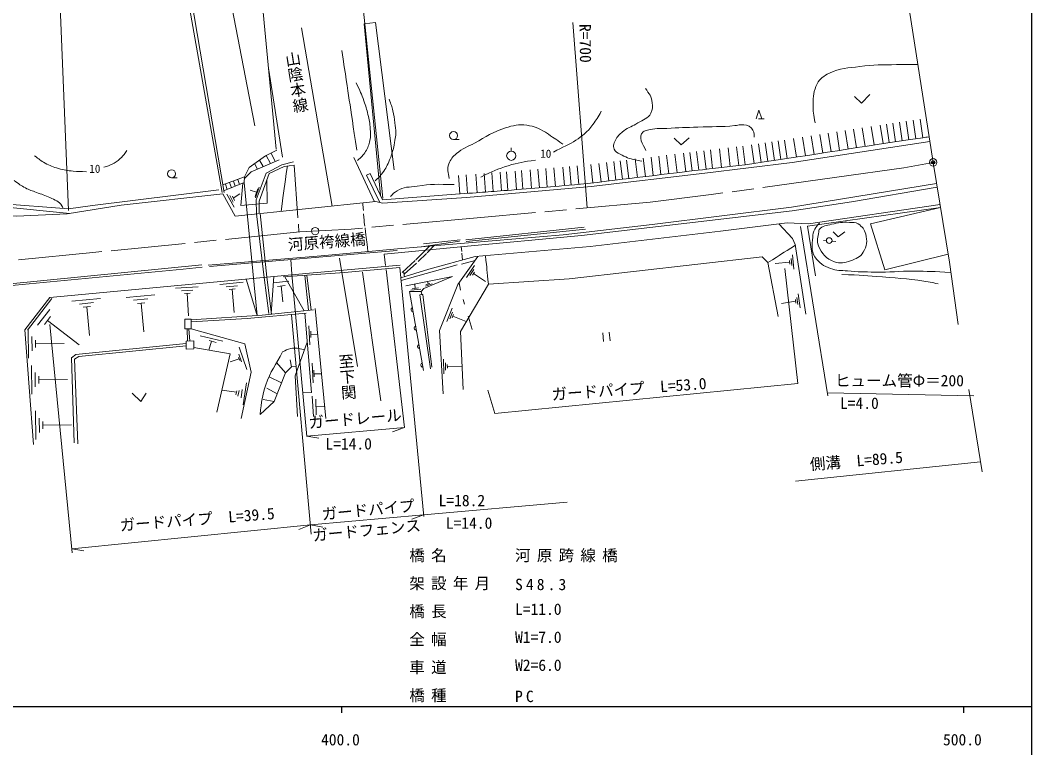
# Model space of a CAD drawing. Units: millimetres, scale not verified. Extents: x 40000 to 680000, y 20000 to 380000.
# Drawn here: x 416357 to 579000, y 198357 to 315317 of the extents above; entities that cross this region are included whole.
import ezdxf
from ezdxf.enums import TextEntityAlignment as Align

# ---------------------------------------------------------------- set-up
doc = ezdxf.new("R2010")
doc.units = ezdxf.units.MM
doc.header["$LTSCALE"] = 1000
doc.header["$PDMODE"] = 32
doc.header["$PDSIZE"] = 500
doc.linetypes.add('CHAIN', pattern=[18.5, 12, -1.5, 3.5, -1.5])
for name, color, linetype, lineweight in [('M-BGD', 7, 'Continuous', 13), ('M-BMK', 2, 'CHAIN', 13), ('M-STR-HTXT', 7, 'Continuous', 13), ('M-TTL-BAND', 7, 'Continuous', 25)]:
    doc.layers.add(name, color=color, linetype=linetype, lineweight=lineweight)
doc.layers.add('M-OTRS', color=6, linetype='Continuous')
doc.styles.add('@ＭＳ ゴシック', font='')
doc.styles.add('ＭＳ ゴシック', font='')
doc.styles.get('@ＭＳ ゴシック').set_extended_font_data('@MS Gothic')
doc.styles.get('ＭＳ ゴシック').set_extended_font_data('MS Gothic')

msp = doc.modelspace()

# ---------------------------------------------------------------- linework, layer by layer
at = {"layer": 'M-BGD'}
for p, q in [((563143, 292465), (557953, 325593)), ((461576, 314103), (466488, 285438)), ((456272, 307623), (458519, 293289)), ((535051, 299475), (535955, 299475)), ((561479, 296429), (561050, 299399)), ((550826, 294826), (550363, 297790)), ((552215, 295042), (551755, 298007)), ((553634, 295261), (553177, 298226)), ((555090, 295484), (554638, 298449)), ((556087, 295635), (555638, 298601)), ((557107, 295788), (556662, 298755)), ((558154, 295944), (557713, 298911)), ((559230, 296102), (558792, 299070)), ((560337, 296264), (559904, 299233)), ((486025, 296134), (486932, 296134)), ((539691, 293094), (539243, 296060)), ((541169, 293319), (540716, 296285)), ((542604, 293540), (542147, 296505)), ((544006, 293758), (543545, 296722)), ((545383, 293973), (544920, 296937)), ((546745, 294187), (546280, 297150)), ((548100, 294399), (547634, 297363)), ((549457, 294612), (548992, 297576)), ((495319, 294291), (495319, 294791)), ((527692, 291486), (527351, 294466)), ((529131, 291646), (528803, 294628)), ((530499, 291799), (530165, 294780)), ((531903, 291967), (531541, 294945)), ((532910, 292098), (532523, 295073)), ((534342, 292300), (533913, 295269)), ((535473, 292465), (535041, 295434)), ((536571, 292627), (536135, 295595)), ((537638, 292785), (537198, 295753)), ((538677, 292941), (538233, 295908)), ((454819, 292833), (455430, 291783)), ((455910, 293575), (456599, 292285)), ((456681, 293954), (457355, 292609)), ((470018, 293236), (473298, 286139)), ((514194, 289864), (513833, 292842)), ((515586, 290032), (515225, 293010)), ((516890, 290190), (516530, 293168)), ((518143, 290341), (517783, 293320)), ((519381, 290491), (519021, 293469)), ((520642, 290643), (520282, 293622)), ((521961, 290802), (521601, 293781)), ((523375, 290973), (523016, 293951)), ((524389, 291095), (524030, 294073)), ((525472, 291226), (525114, 294204)), ((526641, 291365), (526283, 294344)), ((454050, 292292), (454497, 291383)), ((460409, 292037), (460971, 283542)), ((497191, 288168), (496951, 291159)), ((498575, 288281), (498330, 291271)), ((499849, 288387), (499599, 291377)), ((501097, 288493), (500842, 291483)), ((502404, 288607), (502145, 291595)), ((503856, 288734), (503594, 291722)), ((504945, 288829), (504683, 291818)), ((506162, 288936), (505899, 291925)), ((508447, 289168), (508086, 292146)), ((509772, 289328), (509412, 292306)), ((510999, 289477), (510638, 292455)), ((512137, 289615), (511777, 292593)), ((513199, 289743), (512838, 292721)), ((440694, 289984), (441602, 289984)), ((451336, 289732), (451597, 288911)), ((487061, 287388), (486842, 290380)), ((488294, 287478), (488074, 290470)), ((489840, 287593), (489618, 290585)), ((491160, 287693), (490934, 290684)), ((492411, 287789), (492180, 290780)), ((493747, 287894), (493512, 290884)), ((494764, 287974), (494527, 290965)), ((496165, 288086), (495927, 291076)), ((449335, 288979), (449650, 288109)), ((450011, 289233), (450322, 288386)), ((450622, 289463), (450919, 288632)), ((452347, 289220), (454441, 267843)), ((454361, 287673), (453332, 288007)), ((454107, 286968), (454551, 288201)), ((454191, 286775), (454772, 288492)), ((449595, 287382), (450738, 285284)), ((450052, 287153), (450613, 286053)), ((450467, 287018), (450789, 286312)), ((450612, 286702), (451683, 287392)), ((474585, 286447), (486322, 287333)), ((454332, 284186), (455579, 273953)), ((454931, 284248), (455994, 273992)), ((461080, 282545), (461143, 281260)), ((488003, 280005), (507019, 282035)), ((507237, 281724), (488060, 279735)), ((487003, 279817), (480900, 278913)), ((481176, 279352), (487068, 280036)), ((545498, 279888), (545983, 279857)), ((546871, 279799), (547491, 279758)), ((446776, 275750), (476981, 278296)), ((482151, 279018), (479986, 276808)), ((481794, 277909), (482932, 279084)), ((487278, 278920), (487344, 278122)), ((459852, 276852), (460041, 274493)), ((467709, 277041), (470591, 259643)), ((474875, 277731), (475092, 275862)), ((479869, 276684), (477785, 274786)), ((480326, 276552), (481662, 277791)), ((487326, 276104), (489490, 276706)), ((487354, 277883), (487495, 276764)), ((540032, 276703), (540090, 276128)), ((540290, 277019), (540406, 275870)), ((540519, 277623), (540751, 275325)), ((477616, 273499), (486599, 275979)), ((477977, 274962), (478157, 274069)), ((478075, 274477), (480076, 276240)), ((488114, 273950), (489387, 275876)), ((488673, 274273), (489310, 275236)), ((540061, 276416), (537763, 276183)), ((452683, 273682), (454425, 268010)), ((455579, 273953), (456335, 268179)), ((455994, 273992), (456733, 268053)), ((457155, 274101), (456715, 268195)), ((457011, 273108), (459545, 273346)), ((458918, 274075), (462027, 268611)), ((462094, 274295), (462722, 268684)), ((462426, 274319), (463112, 268725)), ((474356, 254122), (471378, 274836)), ((481963, 272917), (481832, 273305)), ((489073, 274354), (489391, 274836)), ((489232, 274595), (491158, 273321)), ((441327, 272240), (444981, 272445)), ((442266, 271834), (444093, 271937)), ((448474, 272833), (452205, 273184)), ((449450, 272454), (451316, 272630)), ((449961, 272032), (450893, 272120)), ((450427, 272076), (450778, 268345)), ((457704, 272534), (458971, 272653)), ((458337, 272593), (458576, 270059)), ((479154, 271899), (480788, 272086)), ((479396, 272155), (480386, 272273)), ((479878, 272213), (479785, 272888)), ((481542, 272564), (482588, 272945)), ((481556, 272772), (482235, 273014)), ((486924, 273118), (487160, 271945)), ((417547, 265493), (421436, 270559)), ((424661, 270163), (429258, 270596)), ((433389, 270759), (437986, 271192)), ((434593, 270293), (436891, 270509)), ((442748, 271403), (443662, 271455)), ((443205, 271429), (443410, 267775)), ((487597, 270407), (487804, 269680)), ((541031, 270129), (538745, 269799)), ((540990, 270414), (541072, 269843)), ((541234, 270741), (541399, 269598)), ((541437, 271354), (541767, 269068)), ((419153, 266273), (421097, 268806)), ((425865, 269697), (428163, 269913)), ((426493, 269176), (427642, 269285)), ((427068, 269230), (427500, 264634)), ((435221, 269772), (436370, 269880)), ((435796, 269826), (436228, 265230)), ((465516, 251296), (463764, 268962)), ((484940, 266904), (485824, 269037)), ((485428, 267327), (485870, 268393)), ((420272, 266420), (421244, 267687)), ((420758, 267054), (425818, 263157)), ((485805, 267483), (486026, 268016)), ((485916, 267749), (488049, 266865)), ((488386, 267738), (488999, 265599)), ((417692, 260985), (417646, 265602)), ((443172, 265688), (443256, 263725)), ((443491, 265692), (443645, 263745)), ((462748, 266168), (462928, 263156)), ((463059, 265337), (463080, 264298)), ((511061, 265194), (511202, 263801)), ((418257, 262145), (418235, 264453)), ((418829, 262728), (418817, 263882)), ((445272, 264604), (448948, 263732)), ((447125, 263709), (446676, 262289)), ((446736, 263810), (447873, 263514)), ((463070, 264817), (464171, 264853)), ((510016, 265088), (510157, 263696)), ((418823, 263305), (423439, 263351)), ((451550, 262782), (452796, 259152)), ((450117, 260382), (451539, 260874)), ((451441, 261115), (451644, 260616)), ((451488, 261644), (451940, 260414)), ((459002, 258642), (457569, 260305)), ((459984, 259624), (459766, 260741)), ((484470, 258494), (484429, 260803)), ((484748, 259077), (484728, 260231)), ((418217, 255202), (418172, 259818)), ((418783, 256362), (418760, 258670)), ((463450, 257032), (463283, 260173)), ((463605, 257992), (463554, 259052)), ((485032, 259370), (485022, 259948)), ((485027, 259659), (487335, 259700)), ((419355, 256944), (419343, 258099)), ((419349, 257521), (423965, 257567)), ((452190, 253482), (452741, 257013)), ((458369, 257035), (456401, 258015)), ((463581, 258491), (464806, 258455)), ((451146, 255522), (448773, 255851)), ((451037, 255113), (451193, 255715)), ((451338, 254863), (451546, 255798)), ((451868, 254625), (452065, 255954)), ((457668, 255256), (456011, 256161)), ((457180, 254015), (455435, 254338)), ((463278, 254871), (463507, 251631)), ((463860, 254425), (463953, 251880)), ((418868, 247892), (418822, 252508)), ((463906, 253157), (465323, 253245)), ((419434, 249051), (419411, 251360)), ((420005, 249634), (419994, 250788)), ((419999, 250211), (424616, 250257))]:
    msp.add_line(p, q, dxfattribs=at)
for points in [[(476455, 291276), (473497, 314933), (471649, 314733), (474295, 287170)], [(550477, 303078), (551630, 302008), (552980, 303358)], [(534688, 299475), (535137, 300868), (535587, 299475)], [(521525, 296352), (522647, 295277), (523924, 296430)], [(448940, 288830), (452391, 290129), (453160, 291666), (455788, 293515), (457626, 294418)], [(450939, 283837), (473526, 286163), (474603, 285906), (488108, 286846), (508163, 288604), (526420, 290746), (540493, 292424), (562618, 295817)], [(452376, 289814), (453500, 290955), (457976, 292876)], [(460269, 292541), (458415, 292089), (455876, 290749), (454318, 286434), (454332, 284186)], [(454796, 284357), (454765, 286247), (456390, 290682), (458820, 291819), (460409, 292037)], [(563143, 292465), (565779, 276427), (567165, 266407)], [(449221, 287932), (452347, 289220), (452391, 290129)], [(452127, 289129), (451810, 285553), (456044, 285899), (456022, 289679)], [(474167, 286010), (472013, 290384), (472624, 290674), (474585, 286447)], [(406562, 288157), (412871, 285867), (424097, 284986), (427967, 285516), (448285, 288028)], [(563801, 288460), (550004, 286148), (540485, 284662), (506623, 280695), (487122, 278906), (474875, 277731)], [(563697, 289093), (540380, 285240), (517966, 282467), (503670, 280828), (477005, 278586)], [(369863, 287695), (371229, 286924), (372868, 286715), (415732, 283836), (423926, 284170), (432587, 285580), (448910, 287427), (450939, 283837)], [(406204, 287533), (413105, 285352), (424331, 284236)], [(477579, 273890), (482062, 275282), (489488, 277308), (507983, 278939), (528926, 281417), (539665, 282759), (543101, 282606), (564253, 285710)], [(564332, 285233), (542958, 282213), (544236, 274210)], [(564332, 285233), (553054, 282600), (555351, 275185), (565565, 277729)], [(542695, 268041), (540974, 279258), (540553, 280224), (538329, 282592)], [(547092, 281324), (547858, 280474), (548957, 281301)], [(477005, 278586), (464735, 277424), (446557, 275945)], [(484344, 255282), (483765, 265432), (486737, 272856), (489948, 277348)], [(538198, 267701), (536578, 276347), (535674, 277281), (504605, 273755), (491635, 272896)], [(445576, 275971), (413683, 272820), (391644, 270756), (390065, 270061), (377765, 268634), (375066, 268894), (358012, 267448), (294763, 261367)], [(408736, 272087), (442547, 275290), (445632, 275617)], [(418515, 247095), (417115, 265565), (421118, 270722), (462863, 274636), (477455, 275966)], [(477419, 275563), (468497, 274740), (458625, 274055)], [(478343, 272595), (485837, 274121), (481241, 272174), (480840, 271702), (480921, 271210)], [(481219, 259026), (478971, 271718), (480840, 271702)], [(487565, 255947), (487155, 265253), (491635, 272896)], [(480921, 271210), (480616, 271163), (482304, 259266)], [(480921, 271210), (481108, 271236), (482528, 259549)], [(443817, 267133), (455249, 267897), (463537, 268770)], [(443820, 266812), (452829, 267373), (462320, 268251)], [(461782, 255405), (463180, 255491), (462122, 268233)], [(443830, 265697), (452493, 263304), (453511, 258752), (451881, 251299)], [(460917, 251595), (460590, 258161), (462508, 263584)], [(425043, 247387), (424608, 261069), (425314, 261581), (443029, 263350)], [(425595, 247194), (425064, 260806), (425798, 261235), (443037, 262966)], [(447955, 252313), (450117, 261668), (444254, 262726)], [(454936, 251912), (457180, 254015), (459002, 258642), (459984, 259624), (460720, 259670)], [(434353, 255370), (435734, 254030), (436586, 255390)]]:
    msp.add_lwpolyline(points, dxfattribs=at)
for points in [[(442797, 267258), (443816, 267280), (443830, 265697), (442810, 265683)], [(443017, 263713), (443051, 262436), (444256, 262509), (444245, 263776)]]:
    msp.add_lwpolyline(points, close=True, dxfattribs=at)
for centre, radius in [((486025, 296782), 648), ((495319, 293541), 750), ((563143, 292465), 600), ((440694, 290632), 648), ((463786, 281416), 600), ((546432, 279895), 450)]:
    msp.add_circle(centre, radius, dxfattribs=at)
for centre in [(479559, 268775), (480083, 265821), (480606, 262867), (481129, 259913)]:
    msp.add_arc(centre, 366, 110.43562, 269.6579, dxfattribs=at)
for points in [[(468069, 310476), (469272, 302449), (469272, 302449), (470475, 294422)], [(500816, 297304), (502206, 296357), (502206, 296357), (503597, 295411)], [(458286, 284593), (458799, 288240), (458799, 288240), (459311, 291887)], [(490397, 290112), (490397, 290112), (490397, 290112), (490397, 290112)], [(471427, 285946), (471493, 285344), (471493, 285344), (471558, 284741)], [(471542, 284211), (471643, 283222), (471643, 283222), (471745, 282233)], [(471802, 281943), (472035, 280040), (472035, 280040), (472267, 278137)], [(536578, 276347), (538785, 277740), (538785, 277740), (540993, 279134)], [(491635, 272896), (491401, 275176), (491401, 275176), (491167, 277456)]]:
    msp.add_open_spline(points, degree=3, dxfattribs=at)
for points, knots in [([(544186, 298832), (543900, 300129), (543808, 300633), (543835, 301800), (543866, 303112), (543910, 303918), (544489, 305095), (544938, 306006), (545548, 306339), (546452, 306801), (548192, 307688), (549400, 307618), (551336, 307875), (553637, 308182), (554951, 308144), (557272, 308179), (558604, 308199), (559047, 308205), (560682, 308175)], [0, 0, 0, 0, 1, 1, 1, 2, 2, 2, 3, 3, 3, 4, 4, 4, 5, 5, 5, 6, 6, 6, 6]), ([(470367, 305235), (471013, 303902), (471229, 303505), (471629, 302337), (471916, 301501), (472056, 301024), (472260, 300164), (472468, 299282), (472571, 298778), (472634, 297874), (472685, 297136), (472743, 296704), (472587, 295981), (472432, 295261), (472273, 294856), (471886, 294229), (471486, 293580), (471220, 293349), (470577, 292780)], [0, 0, 0, 0, 1, 1, 1, 2, 2, 2, 3, 3, 3, 4, 4, 4, 5, 5, 5, 6, 6, 6, 6]), ([(516867, 304363), (517486, 303490), (517899, 303043), (517973, 302041), (518021, 301387), (518070, 300958), (517770, 300374), (517301, 299462), (516526, 299361), (515667, 298801), (514814, 298244), (514197, 298149), (513393, 297524), (512845, 297098), (512527, 296829), (512177, 296231), (511846, 295664), (511593, 295176), (511866, 294579), (512065, 294143), (512376, 294007), (512801, 293785), (513705, 293310), (514245, 293065), (515244, 292852), (515655, 292765), (515815, 292727), (516306, 292679)], [0, 0, 0, 0, 1, 1, 1, 2, 2, 2, 3, 3, 3, 4, 4, 4, 5, 5, 5, 6, 6, 6, 7, 7, 7, 8, 8, 8, 9, 9, 9, 9]), ([(475703, 302618), (476000, 301751), (476089, 301491), (476264, 300748), (476435, 300015), (476496, 299595), (476591, 298848), (476674, 298187), (476758, 297816), (476746, 297150), (476739, 296707), (476661, 296465), (476591, 296028), (476496, 295435), (476471, 295095), (476310, 294517), (476130, 293866), (476017, 293501), (475749, 292881), (475383, 292031), (475185, 291533), (474628, 290794), (474215, 290247), (474024, 290042), (473444, 289501)], [0, 0, 0, 0, 1, 1, 1, 2, 2, 2, 3, 3, 3, 4, 4, 4, 5, 5, 5, 6, 6, 6, 7, 7, 7, 8, 8, 8, 8]), ([(509757, 300686), (509301, 299693), (509010, 299339), (508425, 298548), (506629, 296120), (505052, 295683), (502081, 294131)], [0, 0, 0, 0, 1, 1, 1, 2, 2, 2, 2]), ([(485346, 289896), (485129, 290818), (484971, 291372), (485276, 292233), (485546, 292995), (485900, 293366), (486515, 293892), (487509, 294743), (488258, 294957), (489412, 295574), (491313, 296590), (492311, 297354), (494366, 298005), (495664, 298415), (496477, 298611), (497825, 298425), (499061, 298255), (499628, 297963), (500816, 297304)], [0, 0, 0, 0, 1, 1, 1, 2, 2, 2, 3, 3, 3, 4, 4, 4, 5, 5, 5, 6, 6, 6, 6]), ([(534391, 296523), (534369, 297100), (534322, 297537), (533924, 297987), (533452, 298521), (532891, 298518), (532179, 298517), (531814, 298516), (531618, 298419), (531255, 298382), (528945, 298141), (527634, 298252), (525314, 298153), (523363, 298070), (522268, 298039), (520319, 297925), (519112, 297854), (518399, 297988), (517234, 297665), (516943, 297584), (516771, 297531), (516528, 297353), (515577, 296660), (516493, 295287), (516964, 294373)], [0, 0, 0, 0, 1, 1, 1, 2, 2, 2, 3, 3, 3, 4, 4, 4, 5, 5, 5, 6, 6, 6, 7, 7, 7, 8, 8, 8, 8]), ([(562499, 296576), (562003, 296506), (561878, 296487), (561479, 296429), (550738, 294883), (544752, 293806), (534012, 292252), (530909, 291804), (529156, 291669), (526044, 291294), (518812, 290424), (516554, 290149), (507530, 289057)], [0, 0, 0, 0, 1, 1, 1, 2, 2, 2, 3, 3, 3, 4, 4, 4, 4]), ([(418640, 293542), (419384, 292948), (419643, 292753), (420354, 292358), (421153, 291913), (421641, 291723), (422519, 291470), (423410, 291213), (423935, 291159), (424856, 291065), (425686, 290980), (425989, 290974), (426991, 290971)], [0, 0, 0, 0, 1, 1, 1, 2, 2, 2, 3, 3, 3, 4, 4, 4, 4]), ([(429810, 291688), (430466, 291870), (430703, 291945), (431228, 292217), (431823, 292527), (432141, 292755), (432614, 293230), (433018, 293635), (433159, 293832), (433518, 294383)], [0, 0, 0, 0, 1, 1, 1, 2, 2, 2, 3, 3, 3, 3]), ([(499206, 292846), (497171, 292545), (496506, 292436), (494836, 291935), (493041, 291395), (492391, 291071), (490397, 290112)], [0, 0, 0, 0, 1, 1, 1, 2, 2, 2, 2]), ([(415391, 289567), (416181, 288957), (416443, 288742), (417200, 288352), (417858, 288012), (418269, 287911), (418958, 287639), (419807, 287304), (420321, 287205), (421139, 286801), (421959, 286397), (422590, 286252), (423064, 285472), (423136, 285354), (423180, 285302), (423230, 285160)], [0, 0, 0, 0, 1, 1, 1, 2, 2, 2, 3, 3, 3, 4, 4, 4, 5, 5, 5, 5]), ([(486120, 288897), (483381, 288938), (482472, 289035), (480185, 288640), (478902, 288418), (478013, 288625), (476937, 287892), (476487, 287586), (476268, 287430), (475885, 286981)], [0, 0, 0, 0, 1, 1, 1, 2, 2, 2, 3, 3, 3, 3]), ([(507530, 289057), (501599, 288535), (500095, 288398), (495326, 288019), (491810, 287739), (490700, 287654), (486322, 287333)], [0, 0, 0, 0, 1, 1, 1, 2, 2, 2, 2]), ([(566008, 274773), (563157, 274920), (562380, 274957), (560052, 274973), (557605, 274989), (556236, 274799), (553790, 274832), (552060, 274856), (551088, 274860), (549365, 275019), (548301, 275118), (547656, 275019), (546655, 275393), (545507, 275822), (544823, 276256), (544146, 277278), (543463, 278310), (543687, 279190), (543772, 280425), (543809, 280957), (543846, 281281), (544100, 281749), (544324, 282163), (544493, 282327), (544879, 282668)], [0, 0, 0, 0, 1, 1, 1, 2, 2, 2, 3, 3, 3, 4, 4, 4, 5, 5, 5, 6, 6, 6, 7, 7, 7, 8, 8, 8, 8]), ([(544737, 281300), (544652, 280428), (544385, 279869), (544714, 279056), (545245, 277747), (545940, 276989), (547261, 276486), (548210, 276125), (548893, 276324), (549855, 276650), (550771, 276960), (551399, 277208), (551911, 278028), (552516, 278997), (552593, 279819), (552308, 280926), (552111, 281697), (551769, 282141), (551093, 282562), (550621, 282856), (550248, 282798), (549691, 282819), (548563, 282862), (547911, 282795), (546817, 282515), (545993, 282304), (545342, 282335), (544807, 281674), (544714, 281558), (544752, 281448), (544737, 281300)], [0, 0, 0, 0, 1, 1, 1, 2, 2, 2, 3, 3, 3, 4, 4, 4, 5, 5, 5, 6, 6, 6, 7, 7, 7, 8, 8, 8, 9, 9, 9, 10, 10, 10, 10]), ([(548453, 274453), (551594, 274314), (552444, 274267), (554996, 274056), (558007, 273806), (559716, 273761), (562684, 273191), (563178, 273096), (563351, 273073), (563946, 272934)], [0, 0, 0, 0, 1, 1, 1, 2, 2, 2, 3, 3, 3, 3]), ([(454936, 251912), (455154, 254078), (455277, 254871), (455848, 256679), (456547, 258894), (457485, 259912), (458535, 261984), (458535, 261984), (458535, 261984), (458535, 261984)], [0, 0, 0, 0, 1, 1, 1, 2, 2, 2, 3, 3, 3, 3]), ([(458535, 261984), (459055, 262291), (459305, 262398), (459844, 262521), (460647, 262705), (461069, 262556), (461947, 262358)], [0, 0, 0, 0, 1, 1, 1, 2, 2, 2, 2])]:
    msp.add_open_spline(points, degree=3, knots=knots, dxfattribs=at)
at = {"layer": 'M-BMK'}
msp.add_lwpolyline([(563143, 292465), (558431, 291580), (547666, 290064), (527432, 287285), (517658, 286044), (489830, 283575), (469585, 281742), (461312, 281277), (428016, 277975), (391121, 274391), (386258, 273940), (373888, 272625), (365299, 271741), (354941, 270872), (342515, 269499), (321364, 267571), (293757, 264848), (265910, 261968), (258167, 261286)], dxfattribs=at)
at = {"layer": 'M-OTRS'}
msp.add_point((563143, 292465), dxfattribs=at)
at = {"layer": 'M-STR-HTXT'}
for p, q in [((470671, 325367), (474652, 286733)), ((454076, 298367), (449171, 323725)), ((454651, 324647), (457513, 294587)), ((442677, 322445), (448815, 287630)), ((443189, 322625), (449144, 287635)), ((422665, 320733), (424107, 284733)), ((505205, 314928), (507501, 285143)), ((541836, 282154), (546217, 254955)), ((478118, 249826), (475214, 275224)), ((477419, 275563), (481235, 235518)), ((462422, 248392), (460041, 274493)), ((463158, 232693), (459973, 267936)), ((421109, 266393), (424694, 229704)), ((546142, 255423), (569710, 254924)), ((568870, 255943), (571028, 242729)), ((462416, 248465), (478118, 249826)), ((478118, 249826), (476240, 249144)), ((462416, 248465), (464385, 248116)), ((540998, 241236), (570770, 244310)), ((481206, 235824), (504298, 237843)), ((481206, 235824), (463024, 234177)), ((481206, 235824), (479328, 235134)), ((463024, 234177), (424633, 230336)), ((463024, 234177), (461154, 233470)), ((463024, 234177), (464993, 233836)), ((424633, 230336), (426605, 230013))]:
    msp.add_line(p, q, dxfattribs=at)
msp.add_lwpolyline([(491551, 255826), (492673, 252118), (541383, 256941), (539303, 275396)], dxfattribs=at)
at = {"layer": 'M-TTL-BAND'}
for p, q in [((579000, 20000), (579000, 370000)), ((40000, 205000), (579000, 205000)), ((468000, 205000), (468000, 204000)), ((568000, 205000), (568000, 204000))]:
    msp.add_line(p, q, dxfattribs=at)

# ---------------------------------------------------------------- texts
at = {"layer": 'M-BGD'}
for s, rotation, style, p in [('山陰本線', 279.154, '@ＭＳ ゴシック', (458533, 310075)), ('河原袴線橋', 4.385, 'ＭＳ ゴシック', (459529, 277764)), ('至下関', 274.633, '@ＭＳ ゴシック', (467181, 261637))]:
    msp.add_text(s, height=1833, rotation=rotation, dxfattribs=dict(at, style=style)).set_placement(p, align=Align.BOTTOM_LEFT)
at = {"layer": 'M-BGD', "style": 'ＭＳ ゴシック'}
for p in [(499952, 292809), (427453, 290388)]:
    msp.add_text('10', height=1320, dxfattribs=at).set_placement(p, align=Align.BOTTOM_LEFT)
at = {"layer": 'M-STR-HTXT', "style": 'ＭＳ ゴシック'}
for s, rotation, p in [('R=700', 270.796, (505724, 314695)), ('ガードパイプ\u3000L=53.0', 4.148, (501883, 253687)), ('ガードレール', 4.846, (462848, 249155)), ('側溝\u3000L=89.5', 4.525, (543448, 242447)), ('ガードパイプ', 5.399, (464972, 234447)), ('ガードパイプ\u3000L=39.5', 4.386, (432463, 232672)), ('ガードフェンス', 5.485, (463480, 231024))]:
    msp.add_text(s, height=1833, rotation=rotation, dxfattribs=at).set_placement(p, align=Align.BOTTOM_LEFT)
for s, p in [('ヒューム管Φ＝200', (547351, 255916)), ('L=4.0', (548166, 252288)), ('L=14.0', (465425, 245755)), ('L=18.2', (483630, 236646)), ('L=14.0', (484787, 233018)), ('L=11.0', (495917, 219172)), ('W1=7.0', (495917, 214672)), ('W2=6.0', (495917, 210172))]:
    msp.add_text(s, height=1833, dxfattribs=at).set_placement(p, align=Align.BOTTOM_LEFT)
at = {"layer": 'M-STR-HTXT', "char_height": 1833, "attachment_point": 7, "style": 'ＭＳ ゴシック'}
for s, insert in [('\\T1.4;橋名', (478917, 228172)), ('\\T1.4;河原跨線橋', (495917, 228172)), ('\\T1.4;架設年月', (478917, 223672)), ('\\T1.4;S48.3', (495917, 223672)), ('\\T1.4;橋長', (478917, 219172)), ('\\T1.4;全幅', (478917, 214672)), ('\\T1.4;車道', (478917, 210172)), ('\\T1.4;橋種', (478917, 205672)), ('\\T1.4;PC', (495917, 205672))]:
    msp.add_mtext(s, dxfattribs=dict(at, insert=insert))
at = {"layer": 'M-TTL-BAND', "style": 'ＭＳ ゴシック'}
for s, p in [('400.0', (467844, 198195)), ('500.0', (567844, 198195))]:
    msp.add_text(s, height=1833, dxfattribs=at).set_placement(p, align=Align.BOTTOM_CENTER)

doc.saveas('drawing.dxf')
